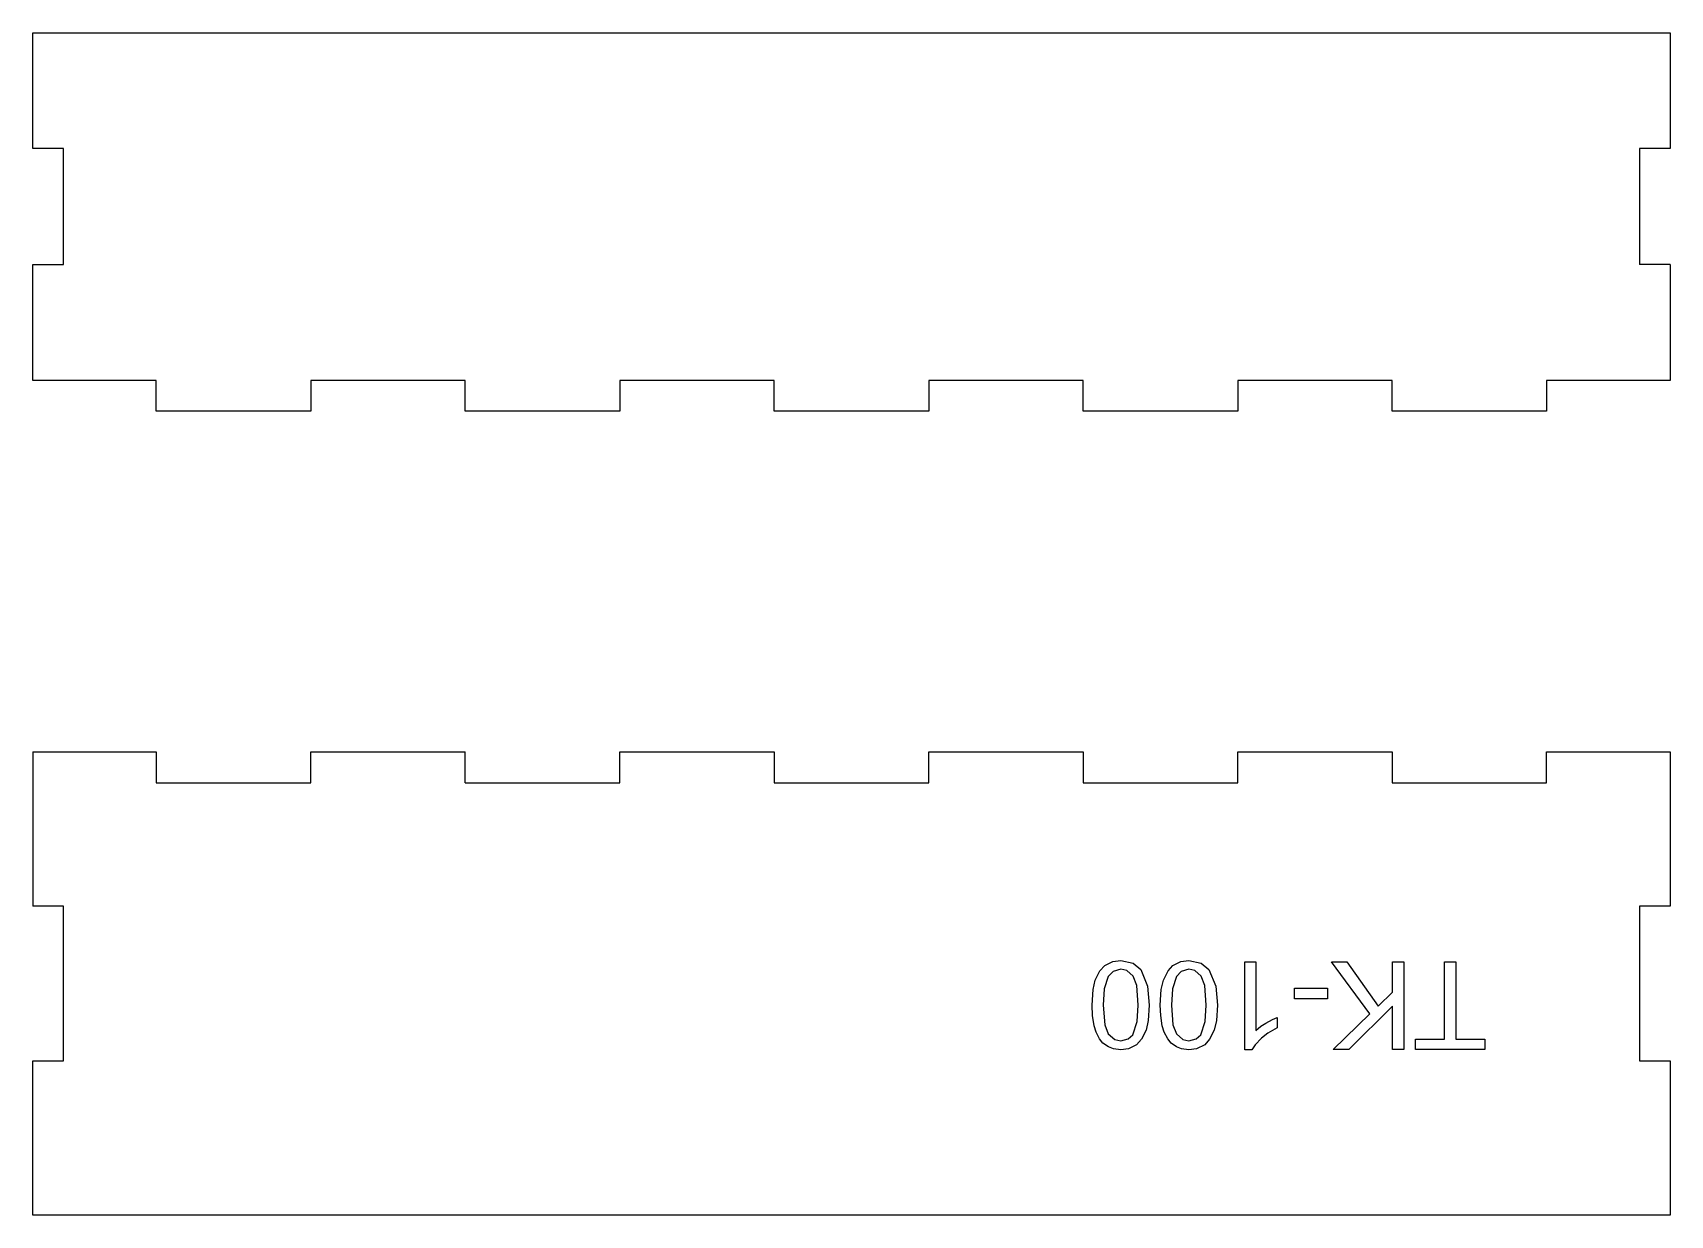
# Model space of a CAD drawing. Header units: millimetres. Extents: x -42 to 634, y -27 to 264.
# Drawn here: x 422.2 to 634.2, y -12.4 to 140.6 of the extents above; entities that cross this region are included whole.
import ezdxf

# ---------------------------------------------------------------- set-up
doc = ezdxf.new("R2010")
doc.units = ezdxf.units.MM

msp = doc.modelspace()

# ---------------------------------------------------------------- linework, layer by layer
at = {"color": 7, "linetype": 'Continuous'}
for p, q in [((422.24, 140.64), (634.24, 140.64)), ((422.24, 125.64), (422.24, 140.64)), ((634.24, 140.64), (634.24, 125.64)), ((426.24, 125.64), (422.24, 125.64)), ((426.24, 110.64), (426.24, 125.64)), ((630.24, 125.64), (630.24, 110.64)), ((634.24, 125.64), (630.24, 125.64)), ((422.24, 110.64), (426.24, 110.64)), ((422.24, 95.64), (422.24, 110.64)), ((634.24, 110.64), (630.24, 110.64)), ((634.24, 110.64), (634.24, 95.64)), ((438.24, 95.64), (422.24, 95.64)), ((438.24, 91.64), (438.24, 95.64)), ((458.24, 95.64), (458.24, 91.64)), ((478.24, 95.64), (458.24, 95.64)), ((478.24, 91.64), (478.24, 95.64)), ((498.24, 95.64), (498.24, 91.64)), ((518.24, 95.64), (498.24, 95.64)), ((518.24, 91.64), (518.24, 95.64)), ((538.24, 95.64), (538.24, 91.64)), ((558.24, 95.64), (538.24, 95.64)), ((558.24, 91.64), (558.24, 95.64)), ((578.24, 95.64), (578.24, 91.64)), ((598.24, 95.64), (578.24, 95.64)), ((598.24, 91.64), (598.24, 95.64)), ((618.24, 95.64), (618.24, 91.64)), ((634.24, 95.64), (618.24, 95.64)), ((458.24, 91.64), (438.24, 91.64)), ((498.24, 91.64), (478.24, 91.64)), ((538.24, 91.64), (518.24, 91.64)), ((578.24, 91.64), (558.24, 91.64)), ((618.24, 91.64), (598.24, 91.64)), ((422.24, 47.55), (438.24, 47.55)), ((422.24, 47.55), (422.24, 27.55)), ((438.24, 47.55), (438.24, 43.55)), ((458.24, 47.55), (478.24, 47.55)), ((458.24, 43.55), (458.24, 47.55)), ((478.24, 43.55), (478.24, 47.55)), ((498.24, 47.55), (518.24, 47.55)), ((498.24, 43.55), (498.24, 47.55)), ((518.24, 47.55), (518.24, 43.55)), ((538.24, 47.55), (558.24, 47.55)), ((538.24, 43.55), (538.24, 47.55)), ((558.24, 47.55), (558.24, 43.55)), ((578.24, 47.55), (598.24, 47.55)), ((578.24, 43.55), (578.24, 47.55)), ((598.24, 47.55), (598.24, 43.55)), ((618.24, 47.55), (634.24, 47.55)), ((618.24, 43.55), (618.24, 47.55)), ((634.24, 47.55), (634.24, 27.55)), ((438.24, 43.55), (458.24, 43.55)), ((478.24, 43.55), (498.24, 43.55)), ((518.24, 43.55), (538.24, 43.55)), ((558.24, 43.55), (578.24, 43.55)), ((598.24, 43.55), (618.24, 43.55)), ((426.24, 27.55), (422.24, 27.55)), ((426.24, 7.55), (426.24, 27.55)), ((630.24, 27.55), (630.24, 7.55)), ((634.24, 27.55), (630.24, 27.55)), ((579.18, 20.36), (580.57, 20.36)), ((579.18, 8.97), (579.18, 20.36)), ((580.57, 20.36), (580.57, 11.48)), ((595.36, 13.61), (590.39, 20.36)), ((590.39, 20.36), (592.38, 20.36)), ((592.38, 20.36), (596.41, 14.62)), ((598.27, 16.43), (598.27, 20.36)), ((598.27, 20.36), (599.77, 20.36)), ((599.77, 20.36), (599.77, 9.01)), ((605, 10.35), (605, 20.36)), ((605, 20.36), (606.5, 20.36)), ((606.5, 20.36), (606.5, 10.35)), ((585.58, 15.55), (585.58, 16.95)), ((585.58, 16.95), (589.86, 16.95)), ((589.86, 15.55), (585.58, 15.55)), ((589.86, 16.95), (589.86, 15.55)), ((596.41, 14.62), (598.27, 16.43)), ((583.36, 13.16), (583.36, 11.81)), ((590.6, 9.01), (595.36, 13.61)), ((598.27, 14.64), (592.64, 9.01)), ((598.27, 9.01), (598.27, 14.64)), ((580.08, 8.97), (579.18, 8.97)), ((592.64, 9.01), (590.6, 9.01)), ((599.77, 9.01), (598.27, 9.01)), ((601.25, 9.01), (601.25, 10.35)), ((601.25, 10.35), (605, 10.35)), ((610.24, 9.01), (601.25, 9.01)), ((606.5, 10.35), (610.24, 10.35)), ((610.24, 10.35), (610.24, 9.01)), ((422.24, 7.55), (426.24, 7.55)), ((422.24, -12.45), (422.24, 7.55)), ((630.24, 7.55), (634.24, 7.55)), ((634.24, 7.55), (634.24, -12.45)), ((634.24, -12.45), (422.24, -12.45))]:
    msp.add_line(p, q, dxfattribs=at)
at = {"color": 7, "linetype": 'Continuous', "flags": 128}
for points in [[(559.81, 17.99), (560.4, 19.19), (561.04, 19.89)], [(561.04, 19.89), (562.09, 20.42), (563.1, 20.55)], [(563.1, 19.41), (562.12, 19.11), (561.49, 18.48)], [(563.1, 20.55), (564.72, 20.18), (565.68, 19.38)], [(564.72, 18.49), (563.89, 19.23), (563.1, 19.41)], [(565.68, 19.38), (566.58, 17.23), (566.8, 14.76)], [(568.63, 17.99), (569.22, 19.19), (569.86, 19.89)], [(569.86, 19.89), (570.9, 20.42), (571.92, 20.55)], [(571.92, 19.41), (570.94, 19.11), (570.31, 18.48)], [(571.92, 20.55), (573.53, 20.18), (574.49, 19.38)], [(573.53, 18.49), (572.7, 19.23), (571.92, 19.41)], [(574.49, 19.38), (575.4, 17.23), (575.61, 14.76)], [(559.4, 14.76), (559.53, 16.76), (559.81, 17.99)], [(561.49, 18.48), (560.96, 16.86), (560.83, 14.76)], [(565.37, 14.76), (565.17, 17.31), (564.72, 18.49)], [(568.22, 14.76), (568.35, 16.76), (568.63, 17.99)], [(570.31, 18.48), (569.78, 16.86), (569.65, 14.76)], [(574.18, 14.76), (573.98, 17.31), (573.53, 18.49)], [(559.66, 12.09), (559.45, 13.41), (559.4, 14.76)], [(560.83, 14.76), (561.04, 12.22), (561.49, 11.04)], [(564.65, 10.93), (565.23, 12.64), (565.37, 14.76)], [(566.8, 14.76), (566.67, 12.76), (566.39, 11.53)], [(568.47, 12.09), (568.27, 13.41), (568.22, 14.76)], [(569.65, 14.76), (569.85, 12.22), (570.31, 11.04)], [(573.46, 10.93), (574.04, 12.64), (574.18, 14.76)], [(575.61, 14.76), (575.49, 12.76), (575.2, 11.53)], [(581.9, 12.44), (582.76, 12.9), (583.36, 13.16)], [(560.36, 10.4), (559.92, 11.27), (559.66, 12.09)], [(561.49, 11.04), (562.32, 10.3), (563.12, 10.12)], [(563.12, 10.12), (564.07, 10.38), (564.65, 10.93)], [(566.39, 11.53), (565.8, 10.33), (565.16, 9.63)], [(569.18, 10.4), (568.73, 11.27), (568.47, 12.09)], [(570.31, 11.04), (571.14, 10.3), (571.93, 10.12)], [(571.93, 10.12), (572.88, 10.38), (573.46, 10.93)], [(575.2, 11.53), (574.61, 10.33), (573.97, 9.63)], [(580.57, 11.48), (581.24, 12.02), (581.9, 12.44)], [(583.36, 11.81), (582.14, 11.13), (581.32, 10.48)], [(561.5, 9.34), (560.8, 9.85), (560.36, 10.4)], [(563.1, 8.97), (562.15, 9.08), (561.5, 9.34)], [(565.16, 9.63), (564.11, 9.1), (563.1, 8.97)], [(570.31, 9.34), (569.62, 9.85), (569.18, 10.4)], [(571.92, 8.97), (570.96, 9.08), (570.31, 9.34)], [(573.97, 9.63), (572.92, 9.1), (571.92, 8.97)], [(581.32, 10.48), (580.5, 9.62), (580.08, 8.97)]]:
    msp.add_lwpolyline(points, dxfattribs=at)

doc.saveas('drawing.dxf')
